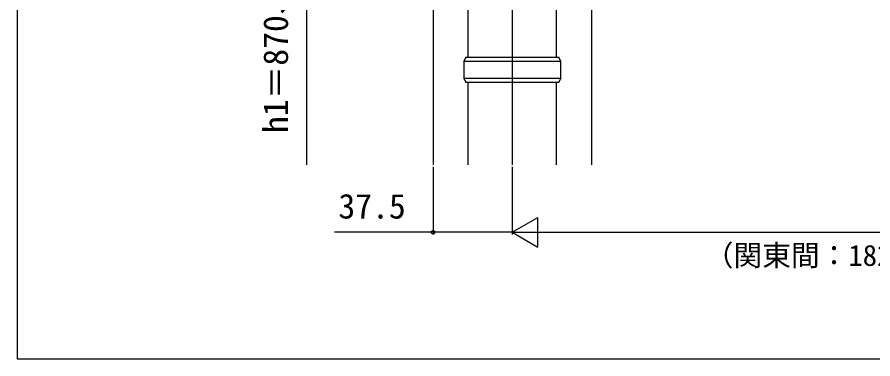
# Model space of a CAD drawing. Units: millimetres, scale not verified. Extents: x -700 to 700, y -1044 to 1038.
# Drawn here: x -700 to -294.8, y -1043.9 to -881.9 of the extents above; entities that cross this region are included whole.
import ezdxf
from ezdxf.enums import TextEntityAlignment as Align

# ---------------------------------------------------------------- set-up
doc = ezdxf.new("R2010")
doc.units = ezdxf.units.MM
doc.header["$LTSCALE"] = 6
for name, color, linetype in [('0-4_YKK_12', 2, 'Continuous'), ('0-5_YKK_13', 4, 'Continuous'), ('0-6_YKK_D', 6, 'Continuous'), ('0-7_YKK_ZWAK', 7, 'Continuous')]:
    doc.layers.add(name, color=color, linetype=linetype)
doc.styles.add('ＭＳ ゴシック', font='')
doc.styles.get('ＭＳ ゴシック').set_extended_font_data('MS Gothic')

msp = doc.modelspace()

# ---------------------------------------------------------------- linework, layer by layer
at = {"layer": '0-4_YKK_12'}
for p, q in [((-465.5, -104.9), (-465.5, -951.9)), ((-503, -123.9), (-503, -951.9)), ((-428, -828.987), (-428, -951.9))]:
    msp.add_line(p, q, dxfattribs=at)
at = {"layer": '0-5_YKK_13'}
for p, q in [((-486.5, -840.332), (-486.5, -900.9)), ((-444.5, -900.9), (-444.5, -840.332)), ((-487.5, -900.9), (-488.5, -902.9)), ((-488.5, -902.9), (-488.5, -910.9)), ((-442.5, -902.9), (-488.5, -902.9)), ((-487.5, -900.9), (-443.5, -900.9)), ((-442.5, -902.9), (-443.5, -900.9)), ((-442.5, -910.9), (-442.5, -902.9)), ((-488.5, -910.9), (-487.5, -912.9)), ((-488.5, -910.9), (-442.5, -910.9)), ((-443.5, -912.9), (-442.5, -910.9)), ((-443.5, -912.9), (-487.5, -912.9)), ((-486.5, -912.9), (-486.5, -951.9)), ((-444.5, -951.9), (-444.5, -912.9))]:
    msp.add_line(p, q, dxfattribs=at)
at = {"layer": '0-6_YKK_D'}
for p, q in [((-563, -715.9), (-563, -951.9)), ((-503, -952.9), (-503, -984.9)), ((-465.5, -952.9), (-465.5, -984.9)), ((-465.5, -952.9), (-465.5, -984.9)), ((-465.5, -983.9), (-453.376, -976.9)), ((-453.376, -990.9), (-453.376, -976.9)), ((-465.5, -983.9), (-453.376, -990.9)), ((-465.5, -983.9), (-441.251, -983.9)), ((-451.5, -983.9), (520.5, -983.9))]:
    msp.add_line(p, q, dxfattribs=at)
msp.add_lwpolyline([(-465.5, -983.9), (-503, -983.9), (-549.673, -983.9)], dxfattribs=at)
msp.add_circle((-503, -983.9), 0.85, dxfattribs=at)
at = {"layer": '0-7_YKK_ZWAK'}
msp.add_line((-700, 996.1), (-700, -1043.9), dxfattribs=at)
msp.add_lwpolyline([(-700, -1043.9), (700, -1043.9), (700, 996.1)], dxfattribs=at)

# ---------------------------------------------------------------- texts
at = {"layer": '0-6_YKK_D', "style": 'ＭＳ ゴシック'}
msp.add_text('h1＝870、3370、3970', height=11.73, rotation=90, dxfattribs=at).set_placement((-568.182, -936.9), align=Align.BOTTOM_LEFT)
for s, height, p in [('37.5', 11.73, (-547.855, -980.9)), ('（関東間：1820､2730､3640､4550､MM：2000､3000､4000､5000､九州・四国間：1910､2865､3820､4775）', 9.971, (-374.35, -1002.818))]:
    msp.add_text(s, height=height, dxfattribs=at).set_placement(p, align=Align.BOTTOM_LEFT)

doc.saveas('drawing.dxf')
